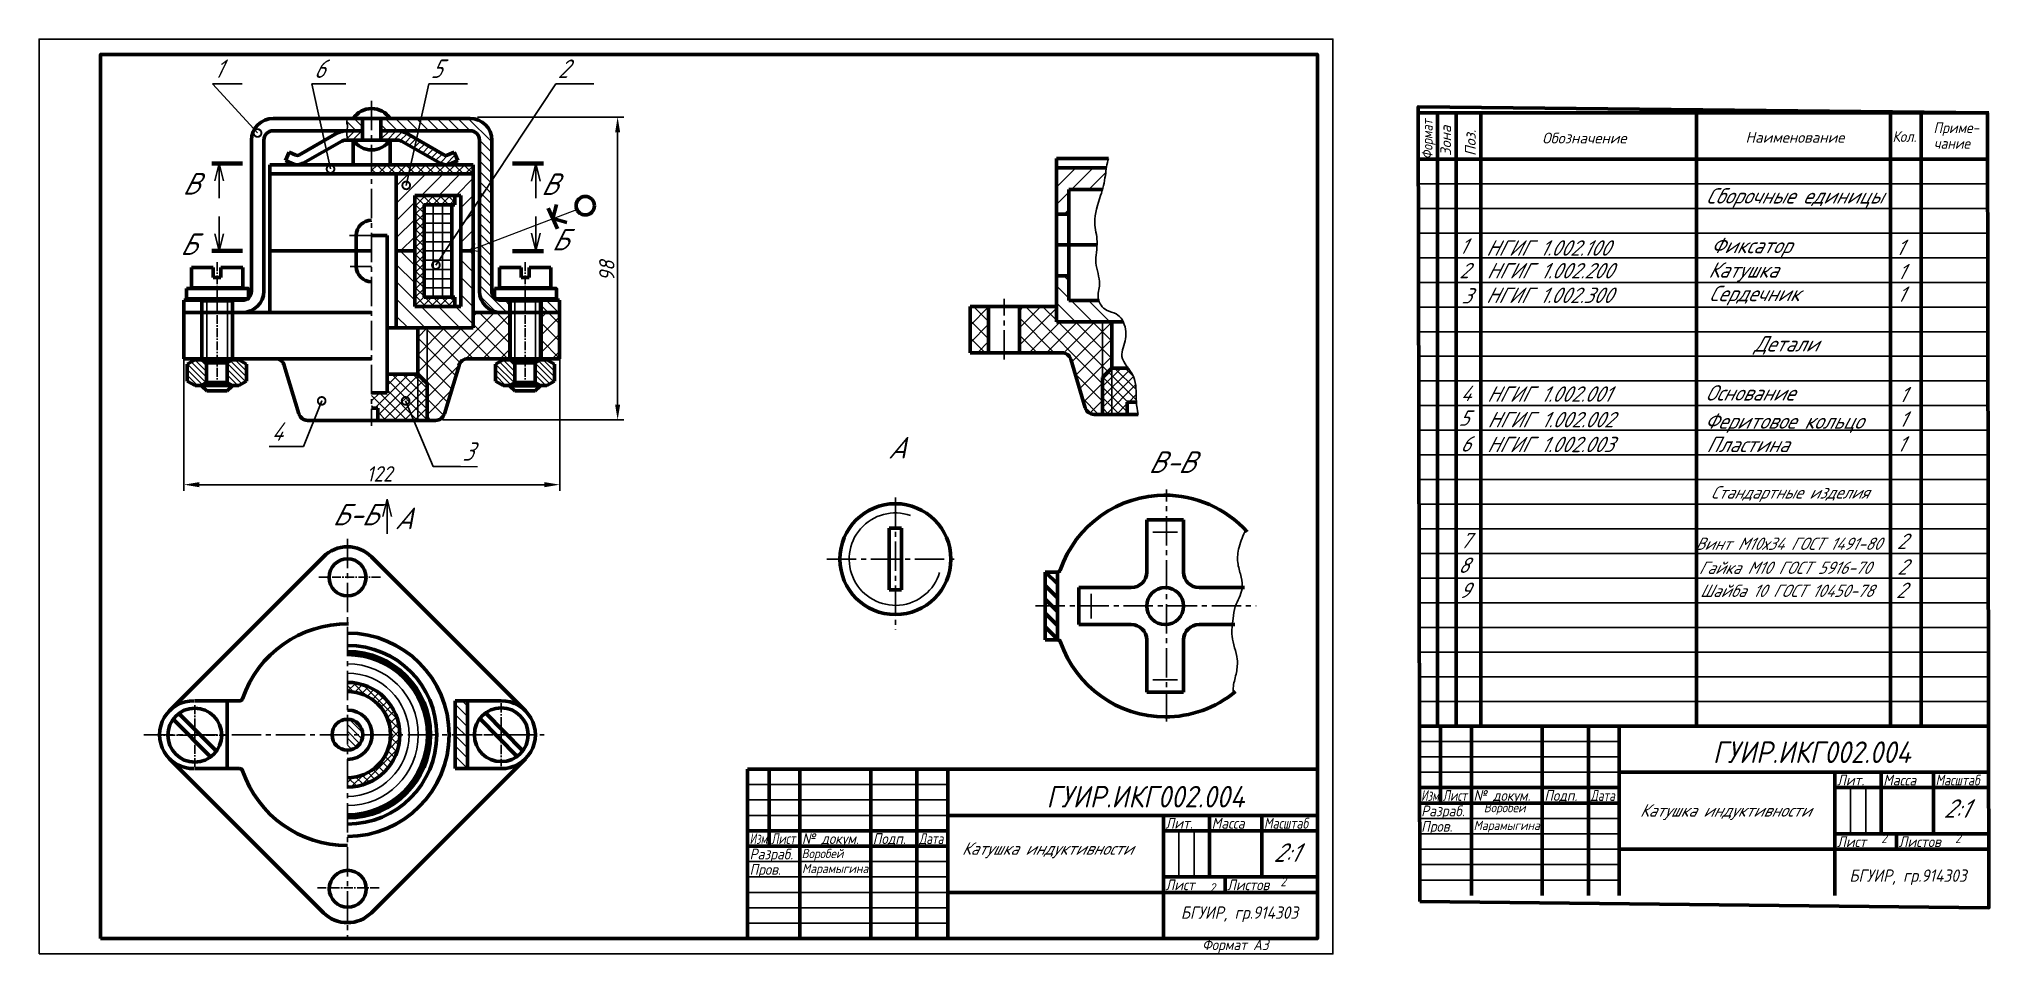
# Model space of a CAD drawing. Header units: millimetres. Extents: x 0 to 633, y 0 to 297.
import ezdxf

# ---------------------------------------------------------------- set-up
doc = ezdxf.new("R2010")
doc.units = ezdxf.units.MM
doc.header["$LTSCALE"] = 0.5
doc.linetypes.add('CENTER2', pattern=[28.575, 19.05, -3.175, 3.175, -3.175])
doc.layers.get('0').update_dxf_attribs({"lineweight": 60})
doc.layers.get('Defpoints').update_dxf_attribs({"color": 5})
doc.layers.add('3-размеры', color=6, linetype='Continuous')
doc.layers.add('4-текст', color=7, linetype='Continuous', true_color=0x00ad00)
doc.styles.get("Standard").update_dxf_attribs({"font": 'ISOCPEUI.TTF', "width": 0.9})
doc.dimstyles.get("Standard").update_dxf_attribs({"dimtxt": 5, "dimasz": 5, "dimexe": 2, "dimexo": 0, "dimgap": 1.5, "dimtad": 1, "dimdec": 0, "dimzin": 0, "dimtxsty": 'Standard', "dimcen": 5, "dimadec": 0, "dimazin": 0, "dimtfac": 1, "dimtdec": 0, "dimtofl": 0, "dimtmove": 0, "dimatfit": 3, "dimldrblk": 'DOTSMALL', "dimfxl": 1, "dimtolj": 1, "dimtzin": 0, "dimarcsym": 0})
doc.dimstyles.new('Standart', dxfattribs={"dimtxt": 5, "dimasz": 5, "dimexe": 2, "dimexo": 0, "dimgap": 1, "dimtad": 1, "dimtoh": 1, "dimdec": 0, "dimtxsty": 'Standard', "dimcen": 2.5, "dimadec": 0, "dimazin": 0, "dimtfac": 1, "dimtdec": 0, "dimtmove": 0, "dimatfit": 3, "dimldrblk": 'DOTSMALL', "dimfxl": 1, "dimarcsym": 0})

# ---------------------------------------------------------------- blocks, each defined once
blk = doc.blocks.new('_DotSmall')
at = {"color": 0, "linetype": 'ByBlock', "const_width": 0.5}
blk.add_lwpolyline([(-0.0625, 0, 1), (0.0625, 0, 1)], format="xyb", close=True, dxfattribs=at)
blk = doc.blocks.new('114')
at = {"color": 1, "lineweight": 60}
for p, q in [((116.61, -4.9), (128.34, 6.68)), ((118.37, -6.68), (130.1, 4.9))]:
    blk.add_line(p, q, dxfattribs=at)
at = {"linetype": 'CENTER2', "lineweight": -3, "ltscale": 0.3}
for p, q in [((123.36, 10.28), (123.36, -10.28)), ((113.62, 0), (133.09, 0))]:
    blk.add_line(p, q, dxfattribs=at)
at = {"color": 1, "lineweight": 60}
blk.add_circle((123.36, 0), 8.33, dxfattribs=at)
blk = doc.blocks.new('*D8')
at = {"layer": '3-размеры', "color": 0, "lineweight": -2, "transparency": 16777216}
for p, q in [((142.3, 271.66), (189.83, 271.66)), ((187.83, 266.66), (187.83, 178.36)), ((131.03, 173.36), (189.83, 173.36))]:
    blk.add_line(p, q, dxfattribs=at)
at = {"layer": '3-размеры', "color": 0, "transparency": 16777216}
for points in [[(187, 266.66), (188.67, 266.66), (187.83, 271.66)], [(187, 178.36), (188.67, 178.36), (187.83, 173.36)]]:
    blk.add_solid(points, dxfattribs=at)
at = {"layer": 'Defpoints', "color": 0, "transparency": 16777216}
for p in [(142.3, 271.66), (131.03, 173.36), (187.83, 173.36)]:
    blk.add_point(p, dxfattribs=at)
at = {"layer": '3-размеры', "color": 0, "transparency": 16777216, "insert": (184.33, 221.78), "char_height": 5, "attachment_point": 5, "rotation": 90}
blk.add_mtext('98', dxfattribs=at)
blk = doc.blocks.new('*D9')
at = {"layer": '3-размеры', "color": 0, "lineweight": -2, "transparency": 16777216}
for p, q in [((47.04, 193.6), (47.04, 150.34)), ((169.02, 193.12), (169.02, 150.34)), ((52.04, 152.34), (164.02, 152.34))]:
    blk.add_line(p, q, dxfattribs=at)
at = {"layer": '3-размеры', "color": 0, "transparency": 16777216}
for points in [[(52.04, 153.17), (52.04, 151.51), (47.04, 152.34)], [(164.02, 153.17), (164.02, 151.51), (169.02, 152.34)]]:
    blk.add_solid(points, dxfattribs=at)
at = {"layer": 'Defpoints', "color": 0, "transparency": 16777216}
for p in [(47.04, 193.6), (169.02, 193.12), (169.02, 152.34)]:
    blk.add_point(p, dxfattribs=at)
at = {"layer": '3-размеры', "color": 0, "transparency": 16777216, "insert": (110.57, 155.84), "char_height": 5, "attachment_point": 5}
blk.add_mtext('122', dxfattribs=at)

msp = doc.modelspace()

# ---------------------------------------------------------------- hatches: boundary and pattern name
at = {"lineweight": -3}
h = msp.add_hatch(dxfattribs=at)
h.set_pattern_fill('ANSI31', scale=0.75, angle=90, style=0)
h.set_pattern_definition([(135, (-160.5158, -4.7972), (-1.683798, -1.683798), [])])
edge = h.paths.add_edge_path()
edge.add_line((104.98, 267.2), (104.98, 271.2))
edge.add_line((104.98, 271.2), (100.15, 271.2))
edge.add_line((100.15, 271.2), (100.15, 271.2))
edge.add_line((100.15, 271.2), (100.15, 271.19))
edge.add_spline(control_points=[(100.15, 271.2), (100.04, 270.91), (99.77, 270.2), (100.24, 268.94), (100.09, 267.76), (100.01, 267.2)], knot_values=[0, 0, 0, 0, 0.885413, 2.203759, 3.944981, 3.944981, 3.944981, 3.944981], degree=3, periodic=0)
edge.add_line((100.01, 267.2), (104.98, 267.2))
h.paths.add_polyline_path([(168.98, 208.2), (168.98, 212.2), (162.98, 212.2), (162.98, 208.2)])
edge = h.paths.add_edge_path()
edge.add_arc((149.98, 215.2), 7, 180, 270)
edge.add_line((149.98, 208.2), (152.98, 208.2))
edge.add_line((152.98, 208.2), (152.98, 212.2))
edge.add_line((152.98, 212.2), (149.98, 212.2))
edge.add_arc((149.98, 215.2), 3, 180, 270, ccw=False)
edge.add_line((146.98, 215.2), (146.98, 264.2))
edge.add_arc((139.98, 264.2), 7, 0, 90)
edge.add_line((139.98, 271.2), (110.98, 271.2))
edge.add_line((110.98, 271.2), (110.98, 267.2))
edge.add_line((110.98, 267.2), (139.98, 267.2))
edge.add_arc((139.98, 264.2), 3, 0, 90, ccw=False)
edge.add_line((142.98, 264.2), (142.98, 215.2))
h = msp.add_hatch(dxfattribs=at)
h.set_pattern_fill('ANSI31', scale=0.5, style=0)
h.set_pattern_definition([(45, (-160.5158, -4.7972), (-1.122532, 1.122532), [])])
edge = h.paths.add_edge_path()
edge.add_spline(control_points=[(100.01, 267.2), (99.97, 266.95), (99.83, 266.12), (99.9, 265.73), (100.2, 264.24), (100.22, 264.2)], knot_values=[3.944981, 3.944981, 3.944981, 3.944981, 4.714318, 6.752684, 6.961333, 6.961333, 6.961333, 6.961333], degree=3, periodic=0)
edge.add_line((100.22, 264.2), (104.98, 264.2))
edge.add_line((104.98, 264.2), (104.98, 267.2))
edge.add_line((104.98, 267.2), (100.01, 267.2))
h.paths.add_polyline_path([(117.64, 263.85), (130.24, 256.67, 0.23303), (133.77, 256.56), (135.98, 257.56), (134.73, 260.29), (132.53, 259.29, -0.23303), (131.65, 259.32), (119.05, 266.5, 0.123106), (116.23, 267.2), (110.98, 267.2), (110.98, 264.2), (116.23, 264.2, -0.123106)])
h = msp.add_hatch(dxfattribs=at)
h.set_pattern_fill('ANSI37', scale=0.7, style=0)
h.set_pattern_definition([(45, (-160.5158, -4.7972), (-1.571545, 1.571545), []), (135, (-160.5158, -4.7972), (-1.571545, -1.571545), [])])
h.paths.add_polyline_path([(115.98, 253.2), (140.98, 253.2), (140.98, 256.2), (107.98, 256.2), (107.98, 253.2)])
h = msp.add_hatch(dxfattribs=at)
h.set_pattern_fill('ANSI31', scale=1.25, style=0)
h.set_pattern_definition([(45, (-160.5158, -4.7972), (-2.80633, 2.80633), [])])
h.paths.add_polyline_path([(115.98, 228.2), (121.98, 228.2), (121.98, 246.2), (123.98, 246.2), (136.98, 246.2), (136.98, 228.2), (140.98, 228.2), (140.98, 253.2), (115.98, 253.2)])
h = msp.add_hatch(dxfattribs=at)
h.set_pattern_fill('ANSI31', scale=1.25, style=0)
h.set_pattern_definition([(45, (-50.5265, -2.8325), (-2.80633, 2.80633), [])])
edge = h.paths.add_edge_path()
edge.add_line((334.27, 248.17), (345.2, 248.17))
edge.add_spline(control_points=[(345.2, 248.17), (345.61, 249.67), (346.12, 251.98), (346.38, 254.36), (346.49, 255.17)], knot_values=[3.109072, 3.109072, 3.109072, 3.109072, 7.780146, 10.229589, 10.229589, 10.229589, 10.229589], degree=3, periodic=0)
edge.add_line((346.49, 255.17), (330.27, 255.17))
edge.add_line((330.27, 255.17), (330.27, 240.17))
edge.add_line((330.27, 240.17), (334.27, 240.17))
edge.add_line((334.27, 240.17), (334.27, 248.17))
h = msp.add_hatch(dxfattribs=at)
h.set_pattern_fill('ANSI37', scale=0.6, angle=90, style=0)
h.set_pattern_definition([(135, (-160.5158, -4.7972), (-1.347038, -1.347038), []), (225, (-160.5158, -4.7972), (1.347038, -1.347038), [])])
h.paths.add_polyline_path([(124.98, 243.2), (133.98, 243.2), (134.98, 243.2), (134.98, 246.2), (123.98, 246.2), (121.98, 246.2), (121.98, 228.2), (121.98, 210.2), (124.98, 210.2), (124.98, 213.2)])
h.paths.add_polyline_path([(134.98, 213.2), (124.98, 213.2), (124.98, 210.2), (134.98, 210.2)])
h = msp.add_hatch(dxfattribs=at)
h.set_pattern_fill('ANSI31', scale=1.25, angle=90, style=0)
h.set_pattern_definition([(135, (-160.5158, -4.7972), (-2.80633, -2.80633), [])])
h.paths.add_polyline_path([(121.98, 210.2), (121.98, 228.2), (115.98, 228.2), (115.98, 208.2), (115.98, 203.2), (122.98, 203.2), (140.98, 203.2), (140.98, 208.2), (140.98, 228.2), (136.98, 228.2), (136.98, 210.2)])
h = msp.add_hatch(dxfattribs=at)
h.set_pattern_fill('ANSI31', scale=1.25, angle=90, style=0)
h.set_pattern_definition([(135, (-50.5265, -2.8325), (-2.80633, -2.80633), [])])
edge = h.paths.add_edge_path()
edge.add_line((334.27, 212.17), (334.27, 220.17))
edge.add_line((334.27, 220.17), (330.27, 220.17))
edge.add_line((330.27, 220.17), (330.27, 210.17))
edge.add_line((330.27, 210.17), (330.27, 205.17))
edge.add_line((330.27, 205.17), (351.95, 205.17))
edge.add_spline(control_points=[(351.95, 205.17), (351.41, 206.28), (349.91, 208.16), (346.11, 208.58), (344.39, 210.83), (344, 212.17)], knot_values=[46.67946, 46.67946, 46.67946, 46.67946, 50.184627, 53.468463, 57.536046, 57.536046, 57.536046, 57.536046], degree=3, periodic=0)
edge.add_line((344, 212.17), (334.27, 212.17))
h = msp.add_hatch(dxfattribs=at)
h.set_pattern_fill('ANSI37', scale=1.25, angle=90, style=0)
h.set_pattern_definition([(135, (-50.5265, -2.8325), (-2.80633, -2.80633), []), (225, (-50.5265, -2.8325), (2.80633, -2.80633), [])])
h.paths.add_polyline_path([(334.91, 193.03), (339.63, 177.31, 0.331206), (342.5, 175.17), (345.27, 175.17), (345.27, 187.17), (345.27, 205.17), (330.27, 205.17), (330.27, 210.17), (323.27, 210.17), (318.27, 210.17), (318.27, 195.17), (332.04, 195.17, -0.331206)])
h.paths.add_polyline_path([(345.27, 187.17), (348.27, 190.17), (348.27, 205.17), (345.27, 205.17)])
h.paths.add_polyline_path([(302.27, 195.17), (308.27, 195.17), (308.27, 210.17), (302.27, 210.17)])
h = msp.add_hatch(dxfattribs=at)
h.set_pattern_fill('ANSI37', scale=1.25, angle=90, style=0)
h.set_pattern_definition([(135, (-160.5158, -4.7972), (-2.80633, -2.80633), []), (225, (-160.5158, -4.7972), (2.80633, -2.80633), [])])
h.paths.add_polyline_path([(152.95, 193.2), (152.97, 208.2), (147.98, 208.2), (140.98, 208.2), (140.98, 203.2), (122.98, 203.2), (122.98, 188.2), (125.98, 185.2), (125.98, 173.2), (128.75, 173.2, 0.331206), (131.62, 175.34), (136.34, 191.06, -0.331206), (139.21, 193.2)])
h.paths.add_polyline_path([(162.98, 193.2), (168.98, 193.2), (168.98, 208.2), (162.98, 208.2)])
h = msp.add_hatch(dxfattribs=at)
h.set_pattern_fill('ANSI31', color=256, scale=0.416667, angle=90, style=0)
h.set_pattern_definition([(135, (229.424, -204.8431), (-0.9354433, -0.9354433), [])])
h.paths.add_polyline_path([(50.65, 192.87), (48.13, 191.44), (48.13, 185.96), (50.65, 184.53), (52.76, 184.53), (52.76, 192.87)])
h.paths.add_polyline_path([(62.76, 192.87), (62.76, 184.53), (64.87, 184.53), (67.38, 185.96), (67.38, 191.44), (64.87, 192.87)])
h.paths.add_polyline_path([(52.76, 184.53), (54.42, 185.48), (54.42, 192.87), (52.76, 192.87)])
h.paths.add_polyline_path([(62.76, 192.87), (61.09, 191.92), (61.09, 184.53), (62.76, 184.53)])
h = msp.add_hatch(dxfattribs=at)
h.set_pattern_fill('ANSI31', color=256, scale=0.416667, angle=90, style=0)
h.set_pattern_definition([(135, (329.4254, -204.8427), (-0.9354433, -0.9354433), [])])
h.paths.add_polyline_path([(150.65, 192.87), (148.14, 191.44), (148.14, 185.96), (150.65, 184.53), (152.76, 184.53), (152.76, 192.87)])
h.paths.add_polyline_path([(162.76, 192.87), (162.76, 184.53), (164.87, 184.53), (167.38, 185.96), (167.38, 191.44), (164.87, 192.87)])
h.paths.add_polyline_path([(152.76, 184.53), (154.43, 185.48), (154.43, 192.87), (152.76, 192.87)])
h.paths.add_polyline_path([(162.76, 192.87), (161.09, 191.92), (161.09, 184.53), (162.76, 184.53)])
h = msp.add_hatch(dxfattribs=at)
h.set_pattern_fill('ANSI37', scale=0.75, style=0)
h.set_pattern_definition([(45, (-50.5265, -2.8325), (-1.683798, 1.683798), []), (135, (-50.5265, -2.8325), (-1.683798, -1.683798), [])])
edge = h.paths.add_edge_path()
edge.add_line((348.27, 175.17), (353.27, 175.17))
edge.add_line((353.27, 175.17), (353.27, 179.17))
edge.add_line((353.27, 179.17), (356.24, 179.17))
edge.add_spline(control_points=[(356.24, 179.17), (356.18, 180.46), (356.2, 183.35), (355.68, 187.22), (354.19, 189.28), (353.54, 190.17)], knot_values=[73.070277, 73.070277, 73.070277, 73.070277, 77.674011, 81.533941, 84.523609, 84.523609, 84.523609, 84.523609], degree=3, periodic=0)
edge.add_line((353.54, 190.17), (348.27, 190.17))
edge.add_line((348.27, 190.17), (348.27, 175.17))
h.paths.add_polyline_path([(348.27, 190.17), (345.27, 187.17), (345.27, 175.17), (348.27, 175.17)])
h = msp.add_hatch(dxfattribs=at)
h.set_pattern_fill('ANSI37', scale=0.75, style=0)
h.set_pattern_definition([(45, (-160.5158, -4.7972), (-1.683798, 1.683798), []), (135, (-160.5158, -4.7972), (-1.683798, -1.683798), [])])
h.paths.add_polyline_path([(112.98, 182.2), (107.98, 182.2), (107.98, 177.2), (109.98, 177.2), (109.98, 173.2), (125.98, 173.2), (125.98, 185.2), (122.98, 188.2), (112.98, 188.2)])
h = msp.add_hatch()
h.set_pattern_fill('ANSI31', color=256, angle=90, style=0)
h.set_pattern_definition([(135, (173.376, 66.2785), (-2.245064, -2.245064), [])])
h.paths.add_polyline_path([(330.57, 123.94, -0.000023), (330.57, 123.94), (326.68, 123.94), (326.57, 123.94), (326.57, 112.94), (330.57, 112.94)])
h.paths.add_polyline_path([(330.57, 112.94), (326.57, 112.94), (326.57, 101.94), (330.57, 101.94)])
h = msp.add_hatch(dxfattribs=at)
h.set_pattern_fill('ANSI37', scale=0.6, angle=90, style=0)
h.set_pattern_definition([(135, (-168.3782, -2.7144), (-1.347038, -1.347038), []), (225, (-168.3782, -2.7144), (1.347038, -1.347038), [])])
h.paths.add_polyline_path([(117.12, 71.17), (114.12, 71.17, -0.414214), (100.12, 57.17), (100.12, 54.17, 0.414214)])
h.paths.add_polyline_path([(100.12, 88.17), (100.12, 85.17, -0.414214), (114.12, 71.17), (117.12, 71.17, 0.414214)])
h = msp.add_hatch(dxfattribs=at)
h.set_pattern_fill('ANSI31', scale=0.5, angle=90, style=0)
h.set_pattern_definition([(135, (-168.3782, -2.7144), (-1.122532, -1.122532), [])])
h.paths.add_polyline_path([(100.12, 66.17, 0.414214), (105.12, 71.17), (100.12, 71.17)])
h.paths.add_polyline_path([(105.12, 71.17, 0.414214), (100.12, 76.17), (100.12, 71.17)])
h = msp.add_hatch(dxfattribs=at)
h.set_pattern_fill('ANSI31', scale=0.75, angle=90, style=0)
h.set_pattern_definition([(135, (-168.3782, -2.7144), (-1.683798, -1.683798), [])])
h.paths.add_polyline_path([(139.12, 82.17), (135.12, 82.17), (135.12, 71.17), (139.12, 71.17)])
h.paths.add_polyline_path([(139.12, 71.17), (135.12, 71.17), (135.12, 60.17), (139.12, 60.17)])

# ---------------------------------------------------------------- linework, layer by layer
at = {"color": 7, "linetype": 'CENTER2', "lineweight": -3}
for p, q in [((107.98, 276.95), (107.98, 171.41)), ((313.27, 192.94), (313.27, 212.68)), ((278, 148.14), (278, 105.17)), ((366, 75.48), (366, 150.81)), ((100.12, 134.73), (100.12, 5)), ((255.77, 128.17), (298.28, 128.17)), ((323.52, 113), (395.13, 113)), ((34, 71.17), (163.97, 71.17))]:
    msp.add_line(p, q, dxfattribs=at)
at = {"color": 7, "linetype": 'Continuous', "lineweight": 60}
for p, q in [((633, 273), (448, 273)), ((454, 273), (454, 74)), ((460, 74), (460, 273)), ((468, 273), (468, 74)), ((538, 273), (538, 74)), ((601, 74), (601, 273)), ((611, 273), (611, 74)), ((448, 258), (633, 258)), ((633, 74), (448, 74)), ((455, 74), (455, 49)), ((465, 19), (465, 74)), ((488, 74), (488, 19)), ((503, 19), (503, 74)), ((513, 74), (513, 19)), ((415, 60), (230, 60)), ((513, 59), (633, 59)), ((583, 19), (583, 59)), ((598, 59), (598, 39)), ((615, 39), (615, 59)), ((448, 54), (513, 54)), ((583, 54), (633, 54)), ((448, 49), (513, 49)), ((583, 39), (633, 39)), ((603, 34), (603, 39)), ((513, 34), (633, 34))]:
    msp.add_line(p, q, dxfattribs=at)
at = {"color": 7, "linetype": 'Continuous'}
for p, q in [((468, 273), (538, 273)), ((601, 273), (611, 273)), ((583, 59), (583, 54))]:
    msp.add_line(p, q, dxfattribs=at)
at = {"color": 7, "lineweight": 60}
for p, q in [((107.98, 271.2), (75.98, 271.2)), ((75.98, 267.2), (104.98, 267.2)), ((84.31, 259.32), (96.9, 266.5)), ((104.98, 271.2), (104.98, 267.2)), ((104.98, 267.2), (104.98, 264.2)), ((107.98, 271.2), (139.98, 271.2)), ((110.98, 271.2), (110.98, 267.2)), ((110.98, 267.2), (110.98, 264.2)), ((139.98, 267.2), (110.98, 267.2)), ((131.65, 259.32), (119.05, 266.5)), ((68.98, 264.2), (68.98, 215.2)), ((72.98, 264.2), (72.98, 215.2)), ((79.98, 257.56), (81.23, 260.29)), ((81.23, 260.29), (83.42, 259.29)), ((85.72, 256.67), (98.32, 263.85)), ((99.73, 264.2), (107.98, 264.2)), ((101.98, 256.2), (101.98, 264.2)), ((116.23, 264.2), (107.98, 264.2)), ((113.98, 256.2), (113.98, 264.2)), ((130.24, 256.67), (117.64, 263.85)), ((134.73, 260.29), (132.53, 259.29)), ((135.98, 257.56), (134.73, 260.29)), ((142.98, 264.2), (142.98, 215.2)), ((146.98, 264.2), (146.98, 215.2)), ((107.98, 256.2), (74.98, 256.2)), ((74.98, 256.2), (74.98, 253.2)), ((74.98, 253.2), (107.98, 253.2)), ((74.98, 228.2), (74.98, 253.2)), ((79.98, 257.56), (82.18, 256.56)), ((107.98, 256.2), (140.98, 256.2)), ((140.98, 253.2), (107.98, 253.2)), ((115.98, 253.2), (115.98, 228.2)), ((135.98, 257.56), (133.77, 256.56)), ((140.98, 256.2), (140.98, 253.2)), ((140.98, 228.2), (140.98, 253.2)), ((347.18, 258.17), (330.27, 258.17)), ((330.27, 258.17), (330.27, 255.17)), ((330.27, 255.17), (346.49, 255.17)), ((330.27, 230.17), (330.27, 255.17)), ((334.27, 230.17), (334.27, 248.17)), ((345.2, 248.17), (334.27, 248.17)), ((121.98, 228.2), (121.98, 246.2)), ((123.98, 246.2), (121.98, 246.2)), ((123.98, 246.2), (136.98, 246.2)), ((124.98, 213.2), (124.98, 243.2)), ((124.98, 243.2), (134.98, 243.2)), ((124.98, 243.2), (133.98, 243.2)), ((127.98, 243.2), (130.98, 243.2)), ((133.98, 243.2), (133.98, 213.2)), ((134.98, 246.2), (134.98, 243.2)), ((136.98, 228.2), (136.98, 246.2)), ((334.27, 240.17), (330.27, 240.17)), ((334.27, 230.17), (334.27, 240.17)), ((74.98, 208.2), (74.98, 228.2)), ((74.98, 228.2), (107.98, 228.2)), ((102.98, 228.2), (102.98, 233.2)), ((102.98, 228.2), (102.98, 223.2)), ((107.98, 233.2), (112.98, 233.2)), ((112.98, 228.2), (112.98, 233.2)), ((112.98, 182.2), (112.98, 228.2)), ((115.98, 228.2), (115.98, 208.2)), ((115.98, 228.2), (121.98, 228.2)), ((121.98, 228.2), (121.98, 210.2)), ((140.98, 228.2), (136.98, 228.2)), ((136.98, 228.2), (136.98, 210.2)), ((140.98, 208.2), (140.98, 228.2)), ((330.27, 210.17), (330.27, 230.17)), ((330.27, 230.17), (334.27, 230.17)), ((334.27, 230.17), (334.27, 212.17)), ((334.27, 230.17), (343.47, 230.17)), ((334.27, 230.17), (334.27, 220.17)), ((334.27, 220.17), (330.27, 220.17)), ((46.98, 208.2), (46.98, 212.2)), ((46.98, 212.2), (65.98, 212.2)), ((136.98, 210.2), (121.98, 210.2)), ((124.98, 213.2), (134.98, 213.2)), ((134.98, 213.2), (134.98, 210.2)), ((168.98, 212.2), (149.98, 212.2)), ((168.98, 208.2), (168.98, 212.2)), ((302.27, 210.17), (302.27, 195.17)), ((323.27, 210.17), (302.27, 210.17)), ((308.27, 210.17), (308.27, 195.17)), ((318.27, 210.17), (318.27, 195.17)), ((323.27, 210.17), (330.27, 210.17)), ((330.27, 210.17), (330.27, 205.17)), ((334.27, 212.17), (344, 212.17)), ((67.98, 208.2), (46.98, 208.2)), ((46.98, 208.2), (46.98, 193.2)), ((67.98, 208.2), (74.98, 208.2)), ((107.98, 208.2), (74.98, 208.2)), ((112.98, 203.2), (122.98, 203.2)), ((115.98, 208.2), (115.98, 203.2)), ((115.98, 203.2), (140.98, 203.2)), ((122.98, 203.2), (122.98, 188.2)), ((147.98, 208.2), (140.98, 208.2)), ((140.98, 208.2), (140.98, 203.2)), ((147.98, 208.2), (168.98, 208.2)), ((168.98, 208.2), (168.98, 193.2)), ((351.95, 205.17), (330.27, 205.17)), ((348.27, 205.17), (348.27, 190.17)), ((46.98, 193.2), (107.98, 193.2)), ((79.62, 191.06), (84.34, 175.34)), ((136.34, 191.06), (131.62, 175.34)), ((168.98, 193.2), (139.21, 193.2)), ((302.27, 195.17), (332.04, 195.17)), ((334.91, 193.03), (339.63, 177.31)), ((345.27, 187.17), (348.27, 190.17)), ((348.27, 190.17), (353.54, 190.17)), ((122.98, 188.2), (112.98, 188.2)), ((125.98, 185.2), (122.98, 188.2)), ((125.98, 185.2), (125.98, 173.2)), ((345.27, 187.17), (345.27, 175.17)), ((107.98, 182.2), (112.98, 182.2)), ((353.27, 175.17), (353.27, 179.17)), ((353.27, 179.17), (356.24, 179.17)), ((107.98, 173.2), (87.21, 173.2)), ((107.98, 177.2), (109.98, 177.2)), ((107.98, 173.2), (128.75, 173.2)), ((109.98, 177.2), (109.98, 173.2)), ((356.81, 175.17), (342.5, 175.17)), ((359.57, 140.94), (359.57, 123.94)), ((365.57, 140.94), (359.57, 140.94)), ((365.57, 140.94), (371.57, 140.94)), ((371.57, 140.94), (371.57, 123.94)), ((278, 138.17), (276, 138.17)), ((276, 138.17), (276, 128.17)), ((280, 138.17), (278, 138.17)), ((280, 128.17), (280, 138.17)), ((92.34, 128.95), (42.34, 78.95)), ((107.89, 128.95), (157.89, 78.95)), ((276, 128.17), (276, 118.17)), ((280, 118.17), (280, 128.17)), ((326.57, 123.94), (326.57, 101.94)), ((329.17, 123.94), (326.57, 123.94)), ((326.68, 123.94), (328.6, 123.94)), ((326.68, 123.94), (330.57, 123.94)), ((330.57, 101.94), (330.57, 123.94)), ((276, 118.17), (278, 118.17)), ((278, 118.17), (280, 118.17)), ((337.57, 112.94), (337.57, 118.94)), ((337.57, 118.94), (354.57, 118.94)), ((391.34, 118.94), (376.57, 118.94)), ((337.57, 112.94), (337.57, 106.94)), ((326.57, 101.94), (330.68, 101.94)), ((337.57, 106.94), (354.57, 106.94)), ((359.57, 84.94), (359.57, 101.94)), ((371.57, 84.94), (371.57, 101.94)), ((388.17, 106.94), (376.57, 106.94)), ((365.57, 84.94), (359.57, 84.94)), ((365.57, 84.94), (371.57, 84.94)), ((65.12, 82.17), (50.62, 82.17)), ((61.12, 82.23), (61.12, 60.17)), ((135.12, 82.17), (135.12, 60.17)), ((135.12, 82.17), (150.07, 82.17)), ((139.12, 60.17), (139.12, 82.17)), ((92.34, 13.39), (42.34, 63.39)), ((107.89, 13.39), (157.89, 63.39)), ((65.12, 60.17), (50.62, 60.17)), ((135.12, 60.17), (150.03, 60.17))]:
    msp.add_line(p, q, dxfattribs=at)
at = {"color": 7}
for p, q in [((104.98, 267.2), (99.73, 267.2)), ((100.15, 271.2), (100.15, 271.2)), ((100.15, 271.2), (100.15, 271.2)), ((107.98, 271.2), (104.98, 271.2)), ((107.98, 271.2), (110.98, 271.2)), ((110.98, 267.2), (116.23, 267.2)), ((72.98, 261.2), (72.98, 264.2)), ((142.98, 261.2), (142.98, 264.2)), ((107.98, 256.2), (101.98, 256.2)), ((107.98, 256.2), (113.98, 256.2)), ((107.98, 253.2), (107.98, 253.2)), ((107.98, 253.2), (107.98, 253.2)), ((107.98, 253.2), (115.98, 253.2)), ((107.98, 228.2), (102.98, 228.2)), ((112.98, 228.2), (112.98, 223.2)), ((46.98, 212.2), (65.98, 212.2)), ((51.98, 212.2), (50.48, 212.2)), ((51.98, 212.2), (50.48, 212.2)), ((123.98, 210.2), (122.98, 210.2)), ((152.98, 212.2), (152.95, 193.2)), ((162.98, 193.2), (162.98, 212.2)), ((115.98, 203.2), (112.98, 203.2)), ((115.98, 208.2), (115.98, 203.2)), ((351.95, 205.17), (348.27, 205.17)), ((46.98, 193.2), (76.75, 193.2)), ((326.57, 112.94), (326.57, 123.94)), ((326.57, 112.94), (326.57, 101.94))]:
    msp.add_line(p, q, dxfattribs=at)
at = {"color": 7, "lineweight": 100}
for p, q in [((56.08, 256.58), (66.08, 256.58)), ((163.73, 256.61), (153.73, 256.61)), ((56.08, 228.2), (66.08, 228.2)), ((163.73, 228.18), (153.73, 228.18))]:
    msp.add_line(p, q, dxfattribs=at)
at = {"color": 7, "lineweight": -3}
for p, q in [((57.11, 250.98), (58.51, 256.58)), ((58.51, 256.58), (58.51, 245.38)), ((58.51, 256.58), (58.51, 250.98)), ((59.91, 250.98), (58.51, 256.58)), ((159.87, 250.81), (161.3, 256.58)), ((161.3, 256.58), (161.3, 245.38)), ((162.74, 250.81), (161.3, 256.58)), ((124.98, 243.2), (132.98, 243.2)), ((124.98, 243.2), (133.98, 243.2)), ((127.98, 213.2), (127.98, 243.2)), ((130.98, 243.2), (130.98, 213.2)), ((58.51, 228.2), (58.51, 239.4)), ((124.98, 240.2), (133.98, 240.2)), ((124.98, 237.2), (133.98, 237.2)), ((161.3, 228.2), (161.3, 239.4)), ((57.11, 233.8), (58.51, 228.2)), ((58.51, 228.2), (58.51, 233.8)), ((59.91, 233.8), (58.51, 228.2)), ((107.98, 233.2), (100.76, 233.2)), ((124.98, 234.2), (133.98, 234.2)), ((124.98, 231.2), (133.98, 231.2)), ((124.98, 228.2), (133.98, 228.2)), ((159.87, 233.97), (161.3, 228.2)), ((162.74, 233.97), (161.3, 228.2)), ((107.98, 223.2), (101.03, 223.2)), ((124.98, 225.2), (133.98, 225.2)), ((124.98, 222.2), (133.98, 222.2)), ((124.98, 219.2), (133.98, 219.2)), ((124.98, 216.2), (133.98, 216.2)), ((124.98, 213.2), (127.98, 213.2)), ((125.98, 185.2), (125.98, 203.2)), ((345.27, 187.17), (345.27, 205.17)), ((348.27, 190.17), (348.27, 175.17)), ((122.98, 188.2), (122.98, 173.2)), ((345.27, 175.17), (353.27, 175.17)), ((111.6, 142), (113, 147.6)), ((113, 147.6), (113, 136.4)), ((113, 147.6), (113, 142)), ((114.4, 142), (113, 147.6)), ((365.57, 136.94), (361.57, 136.94)), ((365.57, 136.94), (369.57, 136.94)), ((341.57, 112.94), (341.57, 116.94)), ((341.57, 112.94), (341.57, 108.94)), ((365.57, 88.94), (361.57, 88.94)), ((365.57, 88.94), (369.57, 88.94))]:
    msp.add_line(p, q, dxfattribs=at)
at = {"color": 7, "linetype": 'Continuous', "lineweight": -3}
for p, q in [((448, 250), (633, 250)), ((448, 242), (633, 242)), ((448, 234), (633, 234)), ((448, 226), (633, 226)), ((448, 218), (633, 218)), ((448, 210), (633, 210)), ((448, 202), (633, 202)), ((448, 194), (633, 194)), ((448, 186), (633, 186)), ((448, 178), (633, 178)), ((448, 170), (633, 170)), ((448, 162), (633, 162)), ((448, 154), (633, 154)), ((448, 146), (633, 146)), ((448, 138), (633, 138)), ((448, 130), (633, 130)), ((448, 122), (633, 122)), ((448, 114), (633, 114)), ((448, 106), (633, 106)), ((448, 98), (633, 98)), ((448, 90), (633, 90)), ((448, 82), (633, 82)), ((448, 69), (513, 69)), ((448, 64), (513, 64)), ((448, 59), (513, 59)), ((588, 39), (588, 54)), ((593, 54), (593, 39)), ((448, 44), (513, 44)), ((448, 39), (513, 39)), ((448, 34), (513, 34)), ((448, 29), (513, 29)), ((448, 24), (513, 24))]:
    msp.add_line(p, q, dxfattribs=at)
at = {"lineweight": 5}
for p, q in [((139.98, 228.44), (174.64, 241.64)), ((140.02, 228.48), (141.62, 230.61)), ((140.11, 228.42), (142.77, 228.18))]:
    msp.add_line(p, q, dxfattribs=at)
at = {"lineweight": 60}
for p, q in [((165.24, 242.06), (168.29, 235.43)), ((166.77, 238.75), (167.95, 243.28)), ((166.77, 238.75), (171.31, 237.42)), ((152.76, 184.46), (162.76, 184.46)), ((230, 5), (230, 60)), ((237, 60), (237, 35)), ((247, 5), (247, 60)), ((270, 60), (270, 5)), ((285, 5), (285, 60)), ((295, 60), (295, 5)), ((295, 45), (415, 45)), ((365, 5), (365, 45)), ((380, 45), (380, 25)), ((397, 25), (397, 45)), ((230, 40), (295, 40)), ((365, 40), (415, 40)), ((230, 35), (295, 35)), ((295, 20), (415, 20)), ((365, 25), (415, 25)), ((385, 20), (385, 25))]:
    msp.add_line(p, q, dxfattribs=at)
at = {"color": 1, "lineweight": 60}
for p, q in [((49.49, 216.21), (49.49, 222.87)), ((49.49, 222.87), (56.57, 222.87)), ((56.57, 222.87), (56.57, 219.54)), ((59.07, 222.87), (66.16, 222.87)), ((59.07, 219.54), (59.07, 222.87)), ((66.16, 222.87), (66.16, 216.21)), ((149.49, 216.21), (149.49, 222.87)), ((149.49, 222.87), (156.57, 222.87)), ((156.57, 222.87), (156.57, 219.54)), ((159.07, 222.87), (166.16, 222.87)), ((159.07, 219.54), (159.07, 222.87)), ((166.16, 222.87), (166.16, 216.21)), ((66.16, 216.21), (49.49, 216.21)), ((62.82, 216.21), (52.82, 216.21)), ((56.57, 219.54), (59.07, 219.54)), ((166.16, 216.21), (149.49, 216.21)), ((162.82, 216.21), (152.82, 216.21)), ((156.57, 219.54), (159.07, 219.54)), ((56.98, 212.2), (51.98, 212.2)), ((52.82, 212.21), (52.84, 193.18)), ((62.83, 212), (52.83, 212)), ((62.84, 193.24), (62.82, 212.2)), ((152.82, 212.21), (152.84, 193.18)), ((162.82, 212.21), (152.82, 212.21)), ((162.83, 212), (152.83, 212)), ((162.84, 193.24), (162.82, 212.2)), ((50.65, 192.87), (48.13, 191.44)), ((48.13, 185.96), (48.13, 191.44)), ((57.76, 192.87), (50.65, 192.87)), ((54.42, 191.92), (52.76, 192.87)), ((54.42, 191.92), (54.42, 185.48)), ((54.42, 191.92), (61.09, 191.92)), ((64.87, 192.87), (57.76, 192.87)), ((61.09, 191.92), (62.76, 192.87)), ((61.09, 185.48), (61.09, 191.92)), ((64.87, 192.87), (67.38, 191.44)), ((67.38, 191.44), (67.38, 185.96)), ((150.65, 192.87), (148.14, 191.44)), ((148.14, 185.96), (148.14, 191.44)), ((157.76, 192.87), (150.65, 192.87)), ((154.43, 191.92), (152.76, 192.87)), ((154.43, 191.92), (154.43, 185.48)), ((154.43, 191.92), (161.09, 191.92)), ((164.87, 192.87), (157.76, 192.87)), ((161.09, 191.92), (162.76, 192.87)), ((161.09, 185.48), (161.09, 191.92)), ((164.87, 192.87), (167.38, 191.44)), ((167.38, 191.44), (167.38, 185.96)), ((50.65, 184.53), (48.13, 185.96)), ((57.76, 184.53), (50.65, 184.53)), ((54.42, 185.48), (52.76, 184.53)), ((54.45, 182.8), (52.78, 184.46)), ((54.42, 185.48), (61.09, 185.48)), ((64.87, 184.53), (57.76, 184.53)), ((61.09, 185.48), (62.76, 184.53)), ((62.78, 184.42), (61.11, 182.75)), ((64.87, 184.53), (67.38, 185.96)), ((150.65, 184.53), (148.14, 185.96)), ((157.76, 184.53), (150.65, 184.53)), ((154.43, 185.48), (152.76, 184.53)), ((154.45, 182.8), (152.78, 184.46)), ((154.43, 185.48), (161.09, 185.48)), ((164.87, 184.53), (157.76, 184.53)), ((161.09, 185.48), (162.76, 184.53)), ((162.78, 184.42), (161.11, 182.75)), ((164.87, 184.53), (167.38, 185.96)), ((61.09, 182.76), (54.43, 182.76)), ((161.1, 182.76), (154.43, 182.76)), ((43.56, 76.27), (55.71, 63.95)), ((45.43, 78.11), (57.58, 65.79))]:
    msp.add_line(p, q, dxfattribs=at)
at = {"linetype": 'CENTER2', "lineweight": -3, "ltscale": 0.3}
for p, q in [((57.82, 224.54), (57.82, 184.09)), ((157.82, 224.54), (157.82, 184.09)), ((110.84, 122.27), (90.4, 122.27)), ((50.63, 60.72), (50.63, 81.15)), ((61.35, 71.03), (39.78, 71.03)), ((110.41, 21.45), (89.98, 21.45))]:
    msp.add_line(p, q, dxfattribs=at)
at = {"color": 1, "lineweight": -3}
for p, q in [((54.49, 212.21), (54.49, 186.21)), ((61.16, 186.21), (61.16, 212.21)), ((154.49, 212.21), (154.49, 186.21)), ((161.16, 186.21), (161.16, 212.21))]:
    msp.add_line(p, q, dxfattribs=at)
at = {"color": 1}
msp.add_line((56.98, 212.2), (63.48, 212.2), dxfattribs=at)
for p, q in [((154.43, 185.48), (154.43, 191.92)), ((365, 45), (365, 40))]:
    msp.add_line(p, q)
at = {"lineweight": 18}
for p, q in [((91.76, 179.53), (85.82, 164.73)), ((119.01, 179.53), (127.93, 158.25)), ((127.93, 158.25), (142.29, 158.25))]:
    msp.add_line(p, q, dxfattribs=at)
at = {"lineweight": -3}
for p, q in [((230, 55), (295, 55)), ((230, 50), (295, 50)), ((230, 45), (295, 45)), ((370, 25), (370, 40)), ((375, 40), (375, 25)), ((230, 30), (295, 30)), ((230, 25), (295, 25)), ((230, 20), (295, 20)), ((230, 15), (295, 15)), ((230, 10), (295, 10))]:
    msp.add_line(p, q, dxfattribs=at)
at = {"lineweight": 60}
for points in [[(20, 5), (415, 5), (415, 292), (20, 292)], [(448.25, 17), (633, 15), (632.5, 273), (447.75, 275)]]:
    msp.add_lwpolyline(points, close=True, dxfattribs=at)
at = {"color": 1, "lineweight": 60}
for points in [[(47.89, 216), (67.96, 216), (67.96, 212.65), (47.89, 212.65)], [(147.89, 216), (167.96, 216), (167.96, 212.65), (147.89, 212.65)]]:
    msp.add_lwpolyline(points, close=True, dxfattribs=at)
at = {"lineweight": 60}
msp.add_circle((177.32, 242.89), 3, dxfattribs=at)
at = {"color": 7, "lineweight": 60}
for centre, radius in [((278, 128.17), 18), ((100.16, 122.26), 6), ((365.57, 112.94), 6), ((100.12, 71.17), 5), ((100.23, 21.17), 6)]:
    msp.add_circle(centre, radius, dxfattribs=at)
at = {"color": 1, "lineweight": 60}
msp.add_circle((50.57, 71.03), 8.75, dxfattribs=at)
at = {"color": 7, "lineweight": 60}
for centre, radius, start, end in [((107.98, 267.2), 7.21, 33.69007, 146.30993), ((75.98, 264.2), 7, 90, 180), ((75.98, 264.2), 3, 90, 180), ((99.73, 261.2), 6, 90, 118.07249), ((116.23, 261.2), 6, 61.92751, 90), ((139.98, 264.2), 7, 0, 90), ((139.98, 264.2), 3, 0, 90), ((99.73, 261.2), 3, 90, 118.07249), ((107.98, 268.2), 7.21, 213.69007, 326.30993), ((116.23, 261.2), 3, 61.92751, 90), ((83.84, 260.2), 4, 245.60226, 298.07249), ((83.84, 260.2), 1, 245.60226, 298.07249), ((132.12, 260.2), 4, 241.92751, 294.39774), ((132.12, 260.2), 1, 241.92751, 294.39774), ((107.98, 233.2), 5, 90, 180), ((107.98, 223.2), 5, 180, 270), ((65.98, 215.2), 3, 270, 0), ((65.98, 215.2), 7, 270, 0), ((149.98, 215.2), 7, 180, 270), ((149.98, 215.2), 3, 180, 270), ((76.75, 190.2), 3, 16.69924, 90), ((139.21, 190.2), 3, 90, 163.30076), ((332.04, 192.17), 3, 16.69924, 90), ((342.5, 178.17), 3, 196.69924, 270), ((87.21, 176.2), 3, 196.69924, 270), ((128.75, 176.2), 3, 270, 343.30076), ((365.58, 112.93), 36, 89.52884, 161.0733), ((365.46, 112.93), 36, 42.11463, 90.47116), ((100.12, 121.17), 11, 44.99653, 135.00347), ((330.57, 124.94), 1, 270, 341.0733), ((354.57, 123.94), 5, 270, 0), ((376.57, 123.94), 5, 180, 270), ((100.12, 71.17), 36, 89.52884, 161.0733), ((100.12, 71.17), 33, 270, 90), ((330.68, 100.94), 1, 18.92464, 90), ((354.57, 101.94), 5, 0, 90), ((376.57, 101.94), 5, 90, 180), ((100.12, 71.17), 29, 270, 90), ((100.12, 71.17), 27, 270, 90), ((100.12, 71.17), 26, 270, 90), ((365.68, 112.94), 36, 198.92464, 270), ((65.12, 83.17), 1, 270, 341.0733), ((100.12, 71.17), 17, 270, 90), ((100.12, 71.17), 14, 270, 90), ((365.46, 112.94), 36, 270, 309.5917), ((50.12, 71.17), 11, 88.69114, 271.30888), ((100.12, 71.17), 8, 270, 90), ((150.12, 71.17), 11, 269.57448, 90.21737), ((65.12, 59.17), 1, 18.92464, 90), ((100.12, 71.17), 36, 198.92464, 270), ((100.12, 21.17), 11, 224.99653, 315.00347)]:
    msp.add_arc(centre, radius, start, end, dxfattribs=at)
at = {"color": 7}
for centre, radius, start in [((116.23, 261.2), 3, 61.92751), ((100.12, 71.17), 29, 270), ((100.12, 71.17), 27, 270)]:
    msp.add_arc(centre, radius, start, 90, dxfattribs=at)
at = {"color": 7, "lineweight": -3}
for centre, radius, start, end in [((278, 128.17), 15, 70.70995, 343.30076), ((100.12, 71.17), 23, 270, 90), ((100.12, 71.17), 20, 270, 90)]:
    msp.add_arc(centre, radius, start, end, dxfattribs=at)
for points, knots in [([(100.15, 271.2), (100.04, 270.91), (99.77, 270.2), (100.34, 268.69), (99.79, 266.35), (99.9, 265.73), (100.2, 264.24), (100.22, 264.2)], [0, 0, 0, 0, 0.885413, 2.203759, 4.714318, 6.752684, 6.961333, 6.961333, 6.961333, 6.961333]), ([(347.18, 258.19), (346.56, 256.45), (346.3, 252.29), (344.56, 245.47), (341.85, 238.32), (344.13, 230.99), (342.25, 224.24), (345.03, 218.21), (343.06, 212.75), (345.89, 208.61), (350.74, 208.07), (352.89, 203.68), (352.9, 198.81), (349.97, 193.35), (355.49, 188.65), (356.26, 182.95), (356.14, 178.71), (356.46, 176.99), (356.81, 175.17)], [0, 0, 0, 0, 5.558516, 12.26637, 21.306732, 27.499821, 34.423838, 41.432689, 46.057582, 50.747043, 54.030879, 59.89481, 62.967405, 68.842793, 76.059944, 79.919874, 85.68099, 88.488684, 88.488684, 88.488684, 88.488684]), ([(391.41, 137.07), (390.59, 135.21), (389.18, 131.84), (388.89, 126.6), (390.37, 122.54), (390.99, 117.65), (388.15, 113.57), (387.63, 108.29), (386.7, 102.46), (389.33, 96.84), (388.84, 91.23), (387.72, 87.85), (387.65, 85.74), (387.65, 85.18)], [0.628621, 0.628621, 0.628621, 0.628621, 6.676918, 11.564009, 15.87932, 19.638648, 25.79451, 29.780769, 35.494571, 43.176122, 47.457612, 52.093257, 53.766952, 53.766952, 53.766952, 53.766952])]:
    msp.add_open_spline(points, degree=3, knots=knots, dxfattribs=at)
at = {"layer": 'Defpoints'}
msp.add_lwpolyline([(0, 0), (420, 0), (420, 297), (0, 297)], close=True, dxfattribs=at)

# ---------------------------------------------------------------- block references
at = {"color": 1, "xscale": 1.049590244596544, "yscale": 1.049590244596544, "zscale": 1.049590244596544, "rotation": 270}
msp.add_blockref('114', (150.06, 200.65), dxfattribs=at)

# ---------------------------------------------------------------- texts
at = {"lineweight": -3, "oblique": 15, "width": 0.8}
for s, p in [('1', (56.84, 284.35)), ('6', (89.2, 284.36)), ('5', (127.13, 284.36)), ('2', (168.38, 284.36))]:
    msp.add_text(s, height=6, dxfattribs=at).set_placement(p)
at = {"color": 7, "linetype": 'Continuous', "width": 0.8}
msp.add_text('Формат', height=3.5, rotation=90, dxfattribs=at).set_placement((452.38, 258))
at = {"color": 7, "linetype": 'Continuous'}
for s, p in [('Зона', (458.38, 259.04)), ('Поз.', (466.38, 259.04))]:
    msp.add_text(s, height=3.5, rotation=90, dxfattribs=at).set_placement(p)
for s, p in [('Обозначение', (487.96, 263.1)), ('Наименование', (553.95, 263.33))]:
    msp.add_text(s, height=3.5, dxfattribs=at).set_placement(p)
at = {"color": 7, "linetype": 'Continuous', "width": 0.9}
for s, p in [('Кол.', (601.67, 263.59)), ('Приме-', (614.98, 266.44)), ('чание', (615.11, 261.38))]:
    msp.add_text(s, height=3.5, dxfattribs=at).set_placement(p)
at = {"color": 7, "lineweight": -3, "oblique": 15, "width": 0.9}
for s, p in [('В', (46.59, 246.52)), ('В', (162.96, 246.36)), ('Б', (166.39, 228.37)), ('Б', (45.82, 226.92)), ('A', (275.59, 160.83)), ('B-B', (360.16, 156.15)), ('Б-Б', (95.25, 139.13)), ('А', (115.47, 137.89))]:
    msp.add_text(s, height=7, dxfattribs=at).set_placement(p)
at = {"oblique": 15, "width": 0.9}
for s, height, p in [('Сборочные единицы', 5, (541.06, 243.58)), ('1', 5, (461.02, 227.29)), ('НГИГ 1.002.100', 5, (469.72, 226.66)), ('Фиксатор', 5, (542.56, 227.47)), ('1', 5, (602.75, 226.87)), ('2', 5, (461, 219.35)), ('НГИГ 1.002.200', 5, (469.93, 219.28)), ('Катушка', 5, (541.86, 219.53)), ('1', 5, (603.22, 219.01)), ('3', 5, (461.73, 211.14)), ('НГИГ 1.002.300', 5, (469.69, 211.31)), ('Сердечник', 5, (542.03, 211.9)), ('1', 5, (603.14, 211.68)), ('Детали', 5, (556.65, 195.56)), ('4', 5, (461.38, 179.45)), ('НГИГ 1.002.001', 5, (470.02, 179.25)), ('Основание', 5, (540.85, 179.63)), ('1', 5, (603.7, 179.1)), ('5', 5, (460.75, 171.44)), ('НГИГ 1.002.002', 5, (470.15, 170.95)), ('Феритовое кольцо', 5, (540.56, 170.49)), ('1', 5, (603.7, 171.13)), ('6', 5, (461.37, 163.08)), ('НГИГ 1.002.003', 5, (470.01, 162.89)), ('Пластина', 5, (541.21, 162.91)), ('1', 5, (603.11, 163.08)), ('Стандартные изделия', 4.0604, (542.64, 147.81)), ('7', 5, (461.24, 131.69)), ('Винт М10х34 ГОСТ 1491-80', 3.9855, (537.59, 131.17)), ('2', 5, (603.05, 131.48)), ('8', 5, (460.61, 123.68)), ('Гайка M10 ГОСТ 5916-70', 4, (538.79, 123.37)), ('2', 5, (603.18, 123.15)), ('9', 5, (460.96, 115.55)), ('2', 5, (602.76, 115.55)), ('Шайба 10 ГОСТ 10450-78', 4, (539.17, 115.89))]:
    msp.add_text(s, height=height, dxfattribs=at).set_placement(p)
at = {"lineweight": 18, "oblique": 15, "width": 0.8}
for s, p in [('4', (75.33, 166.6)), ('3', (137.42, 160.11))]:
    msp.add_text(s, height=6, dxfattribs=at).set_placement(p)
at = {"color": 7, "linetype": 'Continuous', "lineweight": -3}
for s, width, p in [('Лит.', 0.9, (583.67, 54.7)), ('Масса', 0.9, (598.67, 54.7)), ('Масштаб', 0.8, (615.67, 54.7)), ('Лист', 0.9, (583.67, 34.7)), ('Листов', 0.9, (603.67, 34.7))]:
    msp.add_text(s, height=3.5, dxfattribs=dict(at, width=width)).set_placement(p)
at = {"color": 3, "linetype": 'Continuous', "lineweight": -3}
for s, width, p in [('Изм.', 0.7, (448.67, 49.7)), ('Лист', 0.75, (455.67, 49.7)), ('№ докум.', 0.9, (465.67, 49.7)), ('Подп.', 0.9, (488.67, 49.7)), ('Дата', 0.75, (503.67, 49.7)), ('Разраб.', 0.9, (448.67, 44.7)), ('Пров.', 0.9, (448.67, 39.7))]:
    msp.add_text(s, height=3.5, dxfattribs=dict(at, width=width)).set_placement(p)
at = {"color": 3, "oblique": 15, "width": 0.9}
for p in [(519.63, 44.57), (299.53, 32.19)]:
    msp.add_text('Катушка индуктивности', height=4.0648, dxfattribs=at).set_placement(p)
at = {"lineweight": 5, "oblique": 15, "width": 0.9}
for p in [(618.21, 44.2), (400.69, 29.91)]:
    msp.add_text('2:1', height=6, dxfattribs=at).set_placement(p)
at = {"lineweight": -3, "width": 0.9}
msp.add_text('Формат А3', height=3.5, dxfattribs=at).set_placement((377.6, 1.25))
at = {"layer": '4-текст', "lineweight": -3}
for s, width, p in [('Изм.', 0.7, (230.67, 35.7)), ('Лист', 0.75, (237.67, 35.7)), ('№ докум.', 0.9, (247.67, 35.7)), ('Подп.', 0.9, (270.67, 35.7)), ('Дата', 0.75, (285.67, 35.7)), ('Лит.', 0.9, (365.67, 40.7)), ('Масса', 0.9, (380.67, 40.7)), ('Масштаб', 0.8, (397.67, 40.7)), ('Разраб.', 0.9, (230.67, 30.7)), ('Пров.', 0.9, (230.67, 25.7)), ('Лист', 0.9, (365.67, 20.7)), ('Листов', 0.9, (385.67, 20.7))]:
    msp.add_text(s, height=3.5, dxfattribs=dict(at, width=width)).set_placement(p)
at = {"layer": '4-текст', "attachment_point": 1}
for s, width, insert, char_height in [('\\pxqc;{\\fISOCPEUR|b0|i1|c204|p34;ГУИР}.{\\fISOCPEUR|b0|i1|c204|p34;ИКГ002}.00{\\fISOCPEUR|b0|i1|c204|p34;4}', 113, (519, 69), 7), ('\\pxqc;{\\fISOCPEUR|b0|i1|c204|p34;ГУИР}.{\\fISOCPEUR|b0|i1|c204|p34;ИКГ002}.00{\\fISOCPEUR|b0|i1|c204|p34;4}', 113, (302.69, 54.56), 7), ('{\\fISOCPEUR|b0|i1|c204|p34;Воробей}', 23, (469, 49), 3), ('{\\fISOCPEUR|b0|i1|c204|p34;Марамыгина}', 21, (465.71, 43.24), 3), ('{\\fISOCPEUR|b0|i1|c204|p34;2}', 10, (598, 39), 3), ('{\\fISOCPEUR|b0|i1|c204|p34;2}', 10, (622, 39), 3), ('{\\fISOCPEUR|b0|i1|c204|p34;Воробей}', 23, (247.57, 34.12), 3), ('{\\fISOCPEUR|b0|i1|c204|p34;Марамыгина}', 21, (247.71, 29.24), 3), ('{\\fISOCPEUR|b0|i1|c204|p34;БГУИР},{\\fISOCPEUR|b0|i1|c204|p34; гр}.{\\fISOCPEUR|b0|i1|c204|p34;914303}', 44, (587.67, 27.44), 4), ('{\\fISOCPEUR|b0|i1|c204|p34;2}', 10, (380, 23), 3), ('{\\fISOCPEUR|b0|i1|c204|p34;2}', 10, (403, 25), 3), ('{\\fISOCPEUR|b0|i1|c204|p34;БГУИР},{\\fISOCPEUR|b0|i1|c204|p34; гр}.{\\fISOCPEUR|b0|i1|c204|p34;914303}', 44, (370.67, 15.44), 4)]:
    msp.add_mtext_dynamic_manual_height_columns(s, width=width, gutter_width=25, heights=[0], dxfattribs=dict(at, insert=insert, char_height=char_height))

# ---------------------------------------------------------------- dimensions: what is measured, and where the dimension line sits
at = {"layer": '3-размеры', "color": 0}
dim = msp.add_linear_dim(base=(187.83, 173.36), p1=(142.3, 271.66), p2=(131.03, 173.36), angle=90, dimstyle='Standart', dxfattribs=at)
dim.commit()
dim.dimension.update_dxf_attribs({"geometry": '*D8', "text_midpoint": (187.83, 221.78), "dimtype": 160})
dim = msp.add_linear_dim(base=(169.02, 152.34), p1=(47.04, 193.6), p2=(169.02, 193.12), dimstyle='Standart', dxfattribs=at)
dim.commit()
dim.dimension.update_dxf_attribs({"geometry": '*D9', "text_midpoint": (110.57, 152.34), "dimtype": 160})

# ---------------------------------------------------------------- leaders
at = {"color": 7, "lineweight": -3}
for points, override in [([(70.95, 266.49), (56.27, 282.5), (66, 282.5)], {"dimgap": 1.5, "dimtad": 0}), ([(94.63, 254.81), (88.6, 282.5), (99.58, 282.5)], {"dimgap": 1.5, "dimtad": 0}), ([(119.21, 249.49), (126.53, 282.5), (139.11, 282.5)], {"dimgap": 1.5, "dimtad": 0}), ([(128.85, 223.62), (167.79, 282.5), (180.06, 282.5)], {"dimgap": 1.5, "dimtad": 0}), ([(91.76, 179.53), (85.82, 164.73), (74.73, 164.73)], {"dimtad": 0}), ([(119.01, 179.53), (127.93, 158.25), (136.83, 158.25)], {"dimtad": 0})]:
    msp.add_leader(points, dimstyle='Standard', override=override, dxfattribs=at)

doc.saveas('drawing.dxf')
